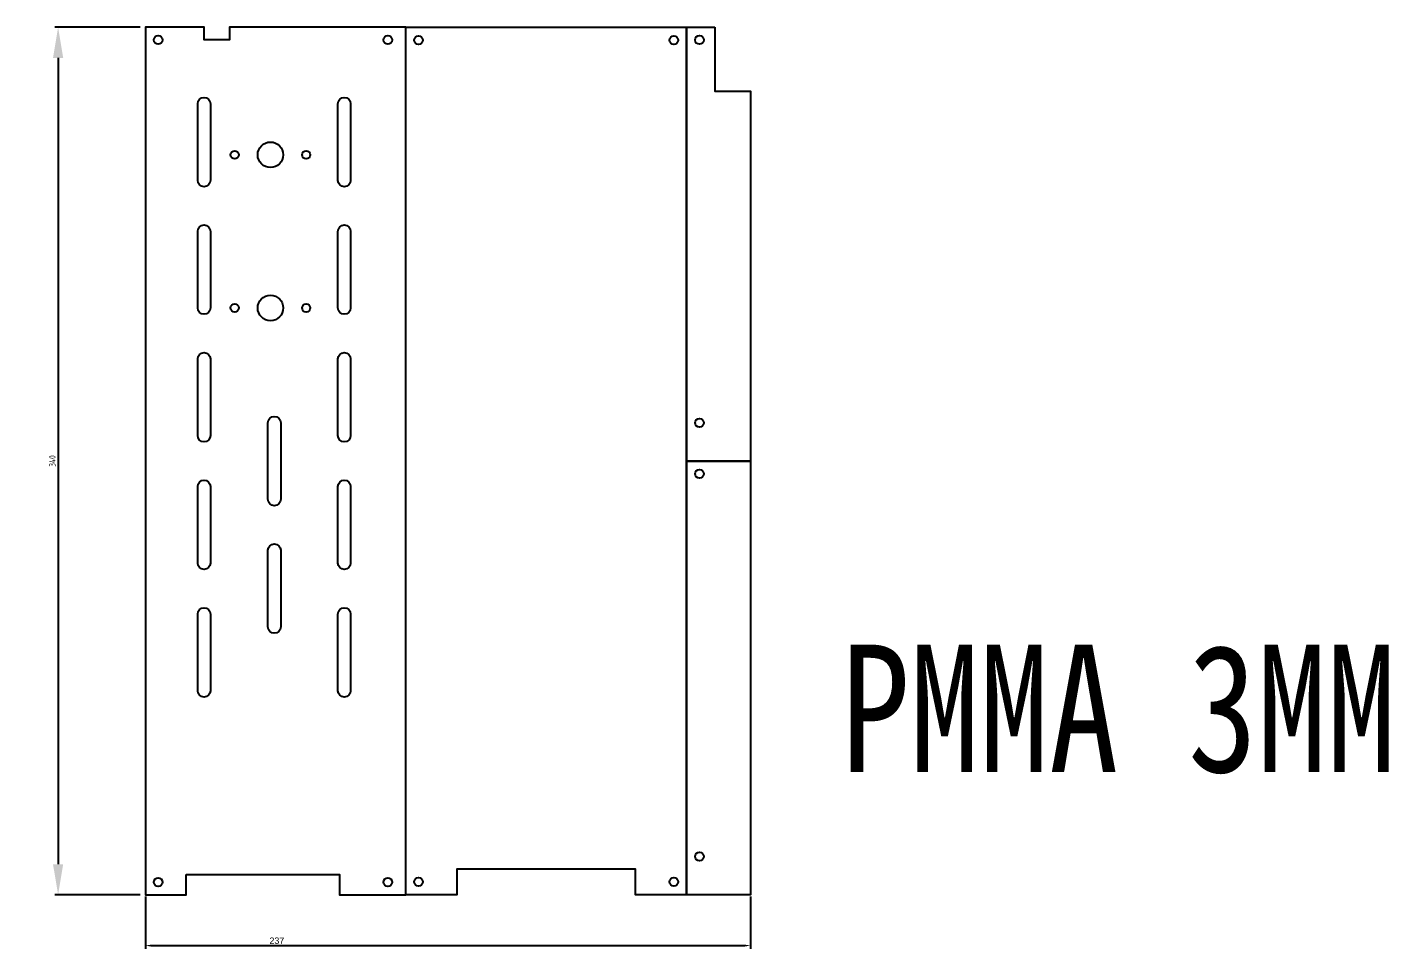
# Model space of a CAD drawing. Header units: millimetres. Extents: x 0 to 2450, y 62 to 809.
# Drawn here: x 1917 to 2450, y 100 to 461 of the extents above; entities that cross this region are included whole.
import ezdxf

# ---------------------------------------------------------------- set-up
doc = ezdxf.new("R2010")
doc.units = ezdxf.units.MM
doc.layers.add('六面螺母开孔', color=212, linetype='Continuous')
doc.styles.add('gbenor', font='gbenor.shx', dxfattribs={"width": 0.8, "bigfont": 'gbcbig.shx'})
doc.styles.get("Standard").update_dxf_attribs({"font": 'arial.ttf'})
doc.dimstyles.new('ISO-25', dxfattribs={"dimtxt": 2.5, "dimasz": 2.5, "dimexe": 1.25, "dimexo": 0.625, "dimtad": 1, "dimtxsty": 'Standard', "dimcen": 2.5, "dimadec": 0, "dimazin": 0, "dimtfac": 1, "dimtmove": 0, "dimatfit": 3, "dimfxl": 1, "dimarcsym": 0})

# ---------------------------------------------------------------- blocks, each defined once
blk = doc.blocks.new('*D19')
at = {"color": 0, "lineweight": -2, "transparency": 16777216}
for p, q in [((1962.83, 120.42), (1962.83, 99.89)), ((2199.83, 120.42), (2199.83, 99.89)), ((1965.33, 101.14), (2197.33, 101.14))]:
    blk.add_line(p, q, dxfattribs=at)
at = {"color": 0, "transparency": 16777216}
for points in [[(1965.33, 101.56), (1965.33, 100.72), (1962.83, 101.14)], [(2197.33, 101.56), (2197.33, 100.72), (2199.83, 101.14)]]:
    blk.add_solid(points, dxfattribs=at)
at = {"layer": 'Defpoints', "color": 0, "transparency": 16777216}
for p in [(1962.83, 121.04), (2199.83, 121.04), (2199.83, 101.14)]:
    blk.add_point(p, dxfattribs=at)
at = {"color": 0, "transparency": 16777216, "insert": (2014.33, 103.04), "char_height": 2.5, "attachment_point": 5}
blk.add_mtext('237', dxfattribs=at)
blk = doc.blocks.new('*D20')
at = {"color": 0, "lineweight": -2, "transparency": 16777216}
for p, q in [((1960.83, 461.04), (1927.4, 461.04)), ((1928.65, 449.04), (1928.65, 133.04)), ((1960.83, 121.04), (1927.4, 121.04))]:
    blk.add_line(p, q, dxfattribs=at)
at = {"color": 0, "transparency": 16777216}
for points in [[(1926.65, 449.04), (1930.65, 449.04), (1928.65, 461.04)], [(1926.65, 133.04), (1930.65, 133.04), (1928.65, 121.04)]]:
    blk.add_solid(points, dxfattribs=at)
at = {"layer": 'Defpoints', "color": 0, "transparency": 16777216}
for p in [(1962.83, 461.04), (1928.65, 121.04), (1962.83, 121.04)]:
    blk.add_point(p, dxfattribs=at)
at = {"color": 0, "transparency": 16777216, "insert": (1926.4, 291.04), "char_height": 15, "attachment_point": 5, "rotation": 90, "style": 'gbenor'}
blk.add_mtext('{\\H0.166667x;340}', dxfattribs=at)

msp = doc.modelspace()

# ---------------------------------------------------------------- linework, layer by layer
for p, q in [((1978.828, 121.044), (1978.828, 121.044)), ((2038.828, 121.044), (2038.828, 121.044))]:
    msp.add_line(p, q)
for points in [[(1978.828, 129.044), (2038.828, 129.044), (2038.828, 121.044), (2064.828, 121.044), (2064.828, 461.044), (1995.828, 461.044), (1995.828, 456.044), (1985.828, 456.044), (1985.828, 461.044), (1962.828, 461.044), (1962.828, 121.044), (1978.828, 121.044)], [(2174.828, 461.044), (2174.828, 121.044), (2154.828, 121.044), (2154.828, 131.044), (2084.828, 131.044), (2084.828, 121.044), (2064.828, 121.044), (2064.828, 461.044)], [(2185.828, 461.05), (2185.828, 436.05), (2199.828, 436.044), (2199.828, 291.044), (2174.828, 291.044), (2174.828, 461.044)], [(2174.828, 291.044), (2199.828, 291.044), (2199.828, 121.044), (2174.828, 121.044)]]:
    msp.add_lwpolyline(points, close=True)
for points in [[(1988.328, 431.044), (1988.328, 401.044, -1), (1983.328, 401.044), (1983.328, 431.044, -1)], [(2043.222, 431.043), (2043.222, 401.043, -1), (2038.222, 401.043), (2038.222, 431.043, -1)], [(1988.328, 381.044), (1988.328, 351.044, -1), (1983.328, 351.044), (1983.328, 381.044, -1)], [(2043.222, 381.043), (2043.222, 351.043, -1), (2038.222, 351.043), (2038.222, 381.043, -1)], [(1988.328, 331.044), (1988.328, 301.044, -1), (1983.328, 301.044), (1983.328, 331.044, -1)], [(2043.222, 331.043), (2043.222, 301.043, -1), (2038.222, 301.043), (2038.222, 331.043, -1)], [(2015.828, 306.044), (2015.828, 276.044, -1), (2010.828, 276.044), (2010.828, 306.044, -1)], [(1988.328, 281.044), (1988.328, 251.044, -1), (1983.328, 251.044), (1983.328, 281.044, -1)], [(2043.222, 281.043), (2043.222, 251.043, -1), (2038.222, 251.043), (2038.222, 281.043, -1)], [(2015.828, 256.044), (2015.828, 226.044, -1), (2010.828, 226.044), (2010.828, 256.044, -1)], [(1988.328, 231.044), (1988.328, 201.044, -1), (1983.328, 201.044), (1983.328, 231.044, -1)], [(2043.222, 231.043), (2043.222, 201.043, -1), (2038.222, 201.043), (2038.222, 231.043, -1)]]:
    msp.add_lwpolyline(points, format="xyb", close=True)
for centre, radius in [((2011.828, 411.044), 5), ((1997.828, 411.044), 1.6), ((2025.828, 411.044), 1.6), ((1997.828, 351.044), 1.6), ((2011.828, 351.044), 5), ((2025.828, 351.044), 1.6)]:
    msp.add_circle(centre, radius)
at = {"layer": '六面螺母开孔'}
for centre in [(1967.828, 456.044), (2057.828, 456.044), (2069.827, 455.973), (2169.828, 456), (2179.828, 456.044), (2179.828, 306.044), (2179.828, 286.044), (2179.828, 136.044), (1967.828, 126.044), (2057.828, 126.044), (2069.827, 126.116), (2169.828, 126.144)]:
    msp.add_circle(centre, 1.7, dxfattribs=at)

# ---------------------------------------------------------------- texts
at = {"insert": (2235.102, 219.125), "char_height": 50, "width": 403.57461, "attachment_point": 1, "style": 'gbenor'}
msp.add_mtext('{\\fSimSun|b0|i0|c134|p0;PMMA 3MM}', dxfattribs=at)

# ---------------------------------------------------------------- dimensions: what is measured, and where the dimension line sits
dim = msp.add_linear_dim(base=(1928.648, 121.044), p1=(1962.828, 461.044), p2=(1962.828, 121.044), angle=270, text='{\\H0.166667x;<>}', dimstyle='ISO-25', override={"dimtxt": 15, "dimasz": 12, "dimexo": 2, "dimgap": 1, "dimdsep": 46, "dimtxsty": 'gbenor'})
dim.commit()
dim.dimension.update_dxf_attribs({"geometry": '*D20', "text_midpoint": (1928.648, 291.044), "dimtype": 161})
dim = msp.add_linear_dim(base=(2199.828, 101.141), p1=(1962.828, 121.044), p2=(2199.828, 121.044), dimstyle='ISO-25', override={"dimtxsty": 'Standard', "dimfxl": 1.25})
dim.commit()
dim.dimension.update_dxf_attribs({"geometry": '*D19', "text_midpoint": (2014.328, 101.141), "dimtype": 160})

doc.saveas('drawing.dxf')
